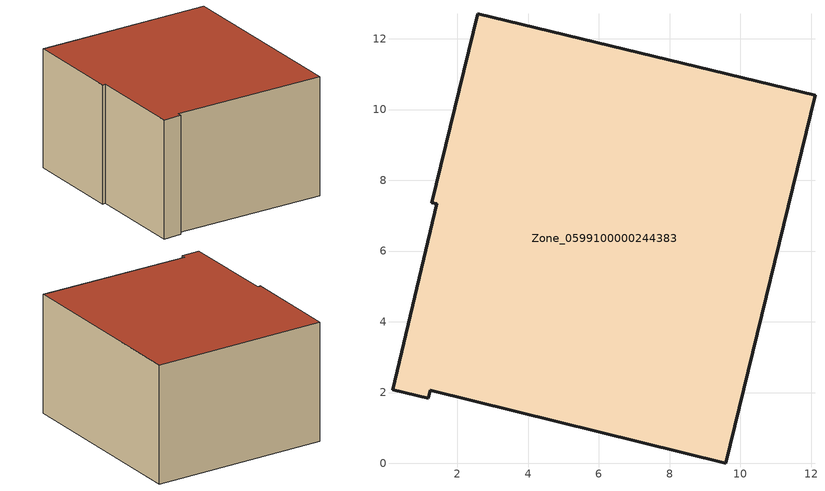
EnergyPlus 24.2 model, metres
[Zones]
Zone_0599100000244383
 floor ground (C_G): 0.17,2.07 1.42,7.33 1.28,7.37 2.57,12.71 12.11,10.41 9.59,0 1.24,2.07 1.18,1.84 z0
 wall outside (C_F): 1.24,2.07 9.59,0 12.11,10.41 2.57,12.71 1.28,7.37 1.42,7.33 0.17,2.07 1.18,1.84 1.24,2.07 z0:6.61
 roof outside (C_R): 1.42,7.33 0.17,2.07 1.18,1.84 1.24,2.07 9.59,0 12.11,10.41 2.57,12.71 1.28,7.37 z6.61
[BUILDING]
Pand.0599100000244383: North Axis=0; Terrain=City; Loads Convergence Tolerance Value=0.04; Temperature Convergence Tolerance Value=0.4; Solar Distribution=FullExterior; Maximum Number of Warmup Days=25; Minimum Number of Warmup Days=1
[Site:Location]
Rotterdam.The.Hague.AP_ZH_NLD Design_Conditions: Latitude=51.96; Longitude=4.45; Time Zone=1; Elevation=-4.5
[SITE:GROUNDTEMPERATURE:BUILDINGSURFACE]
18, 18, 18, 18, 18, 18, 18, 18, 18, 18, 18, 18
[MATERIAL] Thermal Absorptance=0.9; Solar Absorptance=0.7; Visible Absorptance=0.7
Name | Roughness | Thickness | Conductivity | Density | Specific Heat
G.TC.1992-2005 | MediumSmooth | 0.15 | 0.06 | 540 | 1210
F.TC.1992-2005 | Rough | 0.3 | 0.12 | 1920 | 840
R.TC.1992-2005 | MediumRough | 0.2 | 0.08 | 1500 | 1000
[CONSTRUCTION]
C_G: G.TC.1992-2005
C_F: F.TC.1992-2005
C_R: R.TC.1992-2005
[ZONE]
Zone_0599100000244383: Type=1; Multiplier=1; Ceiling Height=Autocalculate; Volume=Autocalculate; Floor Area=autocalculate; Part of Total Floor Area=Yes
[ZONEINFILTRATION:DESIGNFLOWRATE]
Infil_Zone_0599100000244383: Zone or ZoneList or Space or SpaceList=Zone_0599100000244383; Schedule=AlwaysOn; Design Flow Rate Calculation Method=Flow/Area; Flow Rate per Floor Area=0.0015; Constant Term Coefficient=1; Temperature Term Coefficient=0; Velocity Term Coefficient=0; Velocity Squared Term Coefficient=0
[HVACTEMPLATE:ZONE:IDEALLOADSAIRSYSTEM]
Zone_0599100000244383: Maximum Heating Supply Air Temperature=50; Minimum Cooling Supply Air Temperature=13; Maximum Heating Supply Air Humidity Ratio=0.0156; Minimum Cooling Supply Air Humidity Ratio=0.0077; Heating Limit=NoLimit; Cooling Limit=NoLimit; Dehumidification Control Type=ConstantSensibleHeatRatio; Cooling Sensible Heat Ratio=0.7; Dehumidification Setpoint=60; Humidification Control Type=None; Humidification Setpoint=30; Outdoor Air Method=None; Outdoor Air Flow Rate per Person=0.00944; Outdoor Air Flow Rate per Zone Floor Area=0; Outdoor Air Flow Rate per Zone=0; Demand Controlled Ventilation Type=None; Outdoor Air Economizer Type=NoEconomizer; Heat Recovery Type=None; Sensible Heat Recovery Effectiveness=0.7; Latent Heat Recovery Effectiveness=0.65
[ZONECONTROL:THERMOSTAT]
ThermostatControl_Zone_0599100000244383: Zone or ZoneList=Zone_0599100000244383; Control Type Schedule=DualSetpointControlType; Control 1=Thermostat_Zone_0599100000244383; Temperature Difference Between Cutout And Setpoint=0
[THERMOSTATSETPOINT:DUALSETPOINT]
Thermostat_Zone_0599100000244383: Heating Setpoint Temperature Schedule=HeatingSetpoint_Zone_0599100000244383; Cooling Setpoint Temperature Schedule=CoolingSetpoint_Zone_0599100000244383
[SCHEDULE:COMPACT]
HeatingSetpoint_Zone_0599100000244383: Through: 12/31, For: AllDays, Until: 24:00, 21
CoolingSetpoint_Zone_0599100000244383: Through: 12/31, For: AllDays, Until: 24:00, 24
DualSetpointControlType: Through: 12/31, For: AllDays, Until: 24:00, 4
AlwaysOn: Through: 12/31, For: AllDays, Until: 24:00, 1
